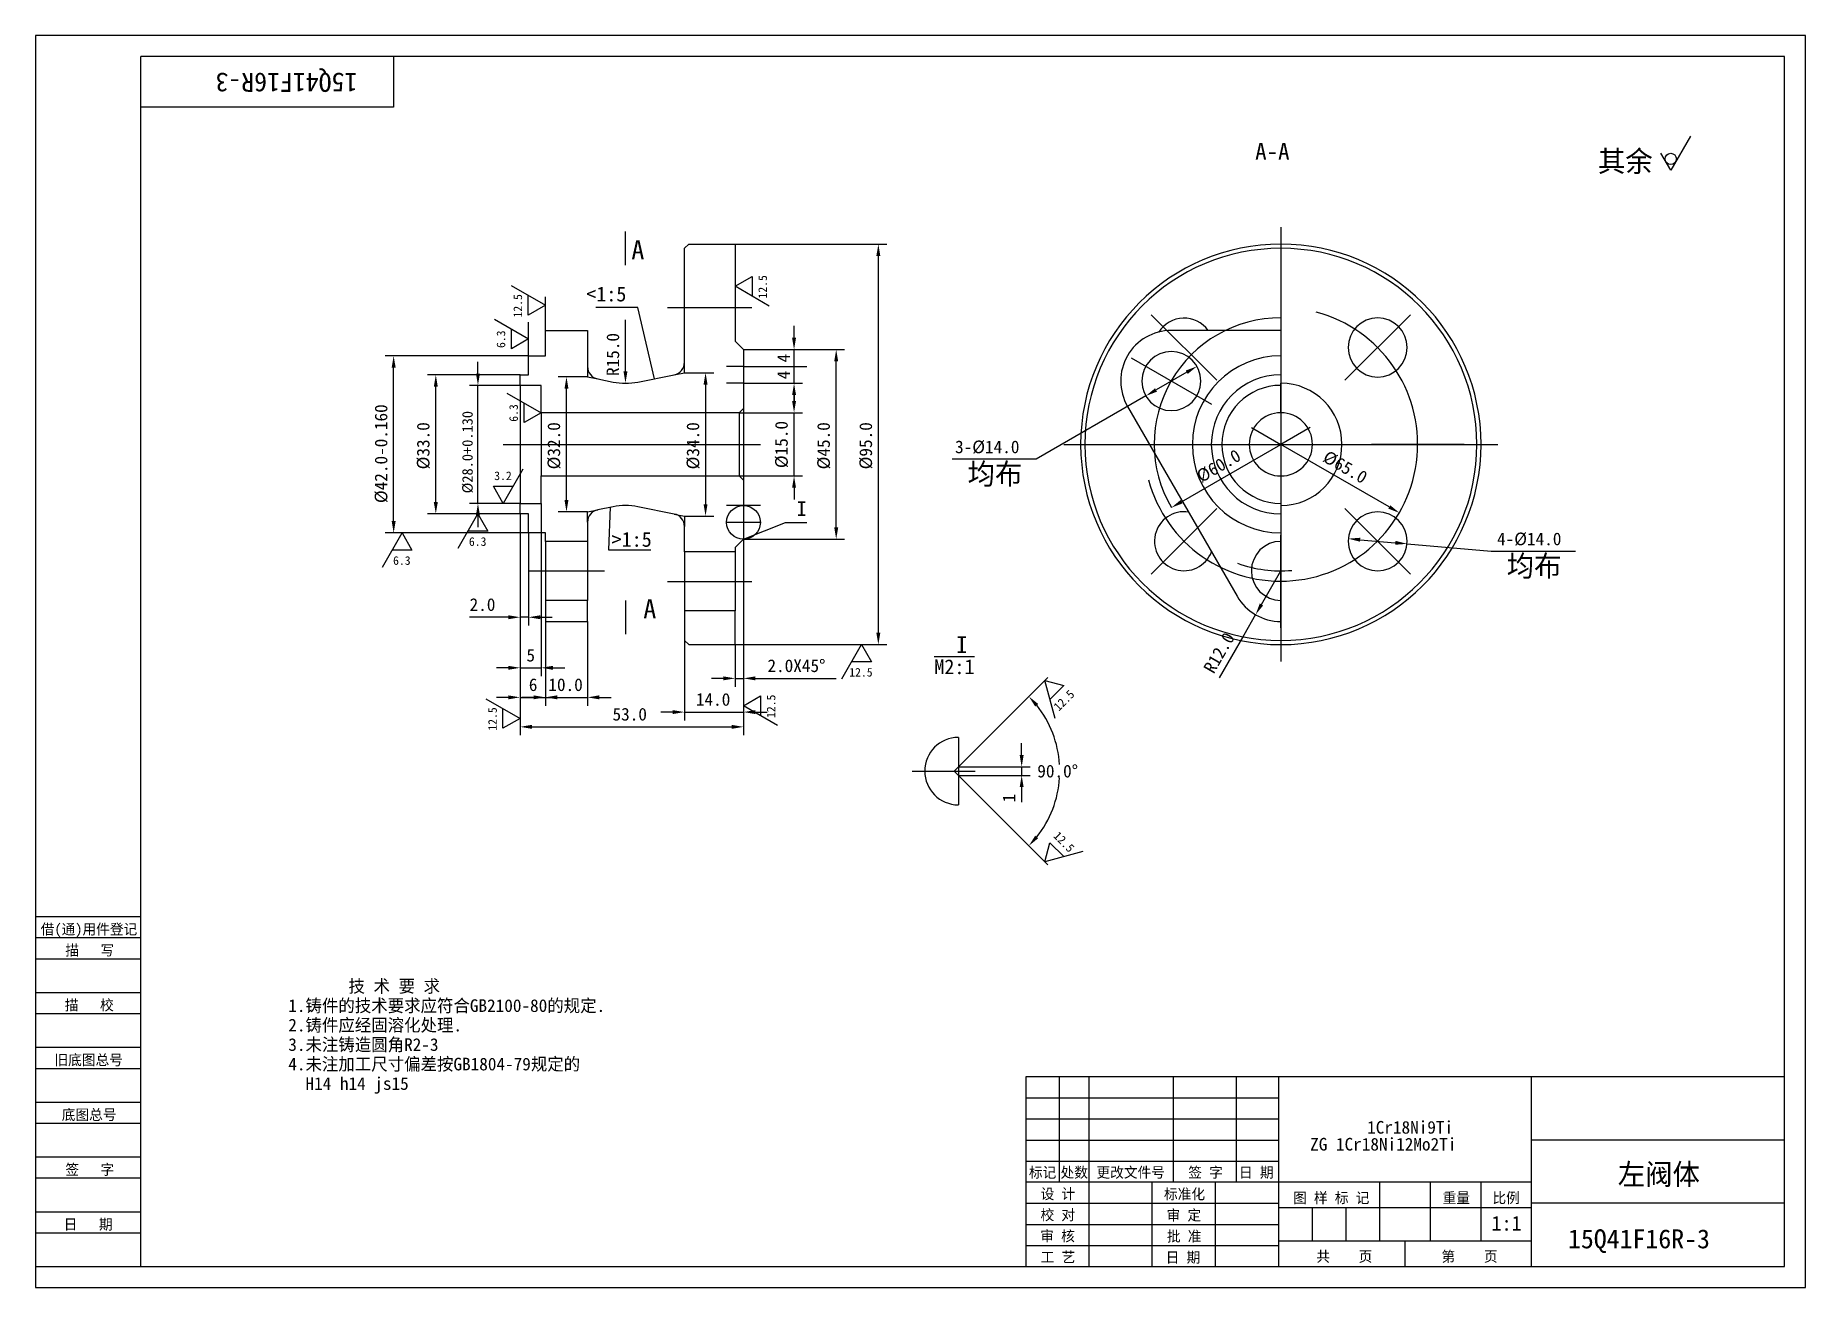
# Model space of a CAD drawing. Header units: metres. Extents: x 0 to 420, y 0 to 297.
import ezdxf

# ---------------------------------------------------------------- set-up
doc = ezdxf.new("R2010")
doc.units = ezdxf.units.M
for name, color, linetype in [('C', 6, 'Continuous'), ('D', 1, 'Continuous'), ('FL', 5, 'Continuous'), ('HA', 5, 'Continuous'), ('T', 7, 'Continuous'), ('TL', 4, 'Continuous')]:
    doc.layers.add(name, color=color, linetype=linetype)

# ---------------------------------------------------------------- blocks, each defined once
blk = doc.blocks.new('TUKUN3')
at = {"layer": 'FL'}
for p, q in [((420, 297), (0, 297)), ((0, 297), (0, 0)), ((420, 0), (420, 297)), ((0, 78), (25, 78)), ((0, 70), (25, 70)), ((0, 65), (25, 65)), ((0, 57), (25, 57)), ((0, 52), (25, 52)), ((243, 25), (243, 50)), ((250, 5), (250, 50)), ((270, 25), (270, 50)), ((285, 25), (285, 50)), ((0, 44), (25, 44)), ((235, 45), (295, 45)), ((0, 39), (25, 39)), ((235, 40), (295, 40)), ((235, 35), (295, 35)), ((0, 31), (25, 31)), ((235, 30), (295, 30)), ((0, 26), (25, 26)), ((280, 5), (280, 25)), ((0, 18), (25, 18)), ((235, 20), (295, 20)), ((0, 13), (25, 13)), ((235, 15), (295, 15)), ((235, 10), (295, 10)), ((0, 0), (420, 0))]:
    blk.add_line(p, q, dxfattribs=at)
at = {"layer": 'TL'}
for p, q in [((415, 292), (25, 292)), ((25, 5), (25, 292)), ((85, 292), (85, 280)), ((415, 5), (415, 292)), ((85, 280), (25, 280)), ((0, 88), (25, 88)), ((0, 83), (25, 83)), ((415, 50), (235, 50)), ((235, 50), (235, 5)), ((295, 5), (295, 50)), ((355, 5), (355, 50)), ((415, 35), (355, 35)), ((355, 25), (235, 25)), ((265, 5), (265, 25)), ((319, 11), (319, 25)), ((331, 11), (331, 25)), ((343, 11), (343, 25)), ((295, 19), (355, 19)), ((303, 11), (303, 19)), ((311, 11), (311, 19)), ((415, 20), (355, 20)), ((355, 11), (295, 11)), ((325, 5), (325, 11)), ((0, 5), (415, 5))]:
    blk.add_line(p, q, dxfattribs=at)
at = {"layer": 'T'}
for s, p in [('借(通)用件登记', (1.26, 83.76)), ('描   写', (7.09, 78.76)), ('描   校', (6.98, 65.76)), ('旧底图总号', (4.52, 52.76)), ('底图总号', (6.25, 39.76)), ('签   字', (7.1, 26.76)), ('标记', (235.71, 26.07)), ('处数', (243.22, 26.07)), ('更改文件号', (251.75, 26.07)), ('签 字', (273.53, 26.07)), ('日 期', (285.57, 26.07)), ('设 计', (238.5, 20.99)), ('标准化', (267.77, 20.93)), ('图 样 标 记', (298.4, 20.04)), ('重量', (333.88, 20.04)), ('比例', (345.7, 20.04)), ('校 对', (238.48, 15.99)), ('审 定', (268.39, 15.93)), ('日   期', (6.72, 13.76)), ('审 核', (238.41, 10.99)), ('批 准', (268.46, 10.93)), ('工 艺', (238.52, 5.99)), ('日 期', (268.18, 5.93)), ('共    页', (303.91, 6.13)), ('第    页', (333.62, 6.13))]:
    blk.add_text(s, height=2.5, dxfattribs=at).set_placement(p)

msp = doc.modelspace()

# ---------------------------------------------------------------- linework, layer by layer
at = {"layer": 'C'}
for points in [[(295.5, 251.5), (295.5, 148.5)], [(295.5, 243.5), (295.5, 221.5)], [(150, 232.5), (170, 232.5)], [(264.74, 230.76), (280.3, 215.2)], [(326.26, 230.76), (310.7, 215.2)], [(168, 218.5), (164, 218.5)], [(259.99, 220.5), (279.05, 209.5)], [(168, 214.5), (164, 214.5)], [(111, 200), (172, 200)], [(244, 200), (347, 200)], [(252, 200), (274, 200)], [(339, 200), (317, 200)], [(172, 185.5), (164, 185.5)], [(264.74, 169.24), (280.3, 184.8)], [(326.26, 169.24), (310.7, 184.8)], [(172, 181.5), (164, 181.5)], [(295.5, 156.5), (295.5, 178.5)], [(117, 170), (135, 170)], [(150, 167.5), (170, 167.5)], [(208, 122.5), (223, 122.5)]]:
    msp.add_lwpolyline(points, dxfattribs=at)
for points in [[(264.11, 191.59, 1.73), (303.91, 231.39, 1.73)], [(295.5, 230, 0.58), (269.52, 185, 0.58)], [(285.24, 171.81, 0.11), (298.11, 170.11, 0.11)]]:
    msp.add_lwpolyline(points, format="xyb", dxfattribs=at)
at = {"layer": 'D'}
for p, q in [((392.68, 273.11), (388, 265)), ((388, 265), (385.66, 269.06)), ((166, 247.5), (202, 247.5)), ((200, 155.3), (200, 244.7)), ((166, 237.5), (170.06, 239.84)), ((170.06, 239.84), (170.06, 235.16)), ((112.89, 237.68), (121, 233)), ((116.94, 230.66), (116.94, 235.34)), ((174.11, 232.82), (166, 237.5)), ((121, 233), (116.94, 230.66)), ((121, 227), (121, 235)), ((142.94, 232.5), (132.94, 232.5)), ((146.86, 215.57), (142.94, 232.5)), ((108.89, 229.68), (117, 225)), ((112.94, 222.66), (112.94, 227.34)), ((117, 221), (117, 229)), ((140, 217.3), (140, 229.5)), ((180, 225.3), (180, 228.1)), ((117, 225), (112.94, 222.66)), ((117, 221), (83, 221)), ((105, 216.8), (105, 219.6)), ((131, 218.46), (131, 216)), ((154, 217), (154, 219.46)), ((168, 222.5), (192, 222.5)), ((168, 222.5), (182, 222.5)), ((168, 218.5), (183, 218.5)), ((180, 214.5), (180, 222.5)), ((190, 180.3), (190, 219.7)), ((85, 181.8), (85, 218.2)), ((115, 216.5), (93, 216.5)), ((131, 216), (124, 216)), ((131, 216), (133.41, 215.52)), ((151.59, 216.52), (154, 217)), ((154, 217), (161, 217)), ((168, 214.5), (182, 214.5)), ((273.16, 217.1), (265.88, 212.9)), ((95, 186.3), (95, 213.7)), ((115, 214), (103, 214)), ((105, 186), (105, 214)), ((111.89, 212.18), (120, 207.5)), ((126, 186.8), (126, 213.2)), ((159, 214.2), (159, 185.8)), ((180, 210.3), (180, 213.1)), ((180, 211.7), (180, 208.9)), ((263.46, 211.5), (237.48, 196.5)), ((115.94, 205.16), (115.94, 209.84)), ((120, 207.5), (115.94, 205.16)), ((167, 207.5), (182, 207.5)), ((180, 192.5), (180, 207.5)), ((288.57, 204), (295.5, 200)), ((302.43, 204), (295.5, 200)), ((271.94, 186.4), (295.5, 200)), ((321.22, 185.15), (295.5, 200)), ((115.68, 194.11), (111, 186)), ((237.48, 196.5), (217.48, 196.5)), ((111, 186), (108.66, 190.06)), ((108.66, 190.06), (113.34, 190.06)), ((167, 192.5), (182, 192.5)), ((180, 189.7), (180, 186.9)), ((115, 186), (103, 186)), ((120, 186), (120, 145)), ((136.35, 185.07), (136, 175)), ((115, 183.5), (93, 183.5)), ((100.32, 175.39), (105, 183.5)), ((105, 183.5), (107.34, 179.44)), ((105, 183.2), (105, 180.4)), ((115, 183.5), (115, 157)), ((115, 183.5), (115, 145)), ((115, 183.5), (115, 138)), ((115, 183.5), (115, 131)), ((131, 184), (124, 184)), ((131, 184), (133.41, 184.48)), ((131, 181.54), (131, 184)), ((151.59, 183.48), (154, 183)), ((154, 183), (154, 180.54)), ((154, 183), (161, 183)), ((168, 177.5), (178, 181.5)), ((178, 181.5), (183, 181.5)), ((82.32, 170.89), (87, 179)), ((117, 179), (83, 179)), ((87, 179), (89.34, 174.94)), ((107.34, 179.44), (102.66, 179.44)), ((117, 179), (117, 157)), ((168, 177.5), (192, 177.5)), ((168, 177.5), (168, 142.5)), ((168, 177.5), (168, 131)), ((168, 177.5), (168, 134.5)), ((314.3, 177.39), (322.66, 176.65)), ((325.45, 176.41), (345.38, 174.67)), ((89.34, 174.94), (84.66, 174.94)), ((136, 175), (146, 175)), ((345.38, 174.67), (365.38, 174.67)), ((290.9, 162.03), (295.5, 170)), ((289.5, 159.61), (286.7, 154.76)), ((109.4, 159), (103.02, 159)), ((112.2, 159), (109.4, 159)), ((117, 159), (115, 159)), ((119.8, 159), (122.6, 159)), ((121, 158), (121, 138)), ((121, 158), (121, 138)), ((131, 158), (131, 138)), ((154, 153.5), (154, 134.5)), ((166, 152.5), (202, 152.5)), ((166, 152.5), (166, 142.5)), ((191.32, 144.39), (196, 152.5)), ((196, 152.5), (198.34, 148.44)), ((286.7, 154.76), (280.87, 144.66)), ((112.2, 147), (109.4, 147)), ((115, 147), (120, 147)), ((122.8, 147), (125.6, 147)), ((198.34, 148.44), (193.66, 148.44)), ((163.2, 144.5), (160.4, 144.5)), ((166, 144.5), (168, 144.5)), ((170.8, 144.5), (173.6, 144.5)), ((173.6, 144.5), (189.98, 144.5)), ((219, 123.5), (240.21, 144.71)), ((241.93, 134.96), (239.51, 144.01)), ((239.51, 144.01), (244.03, 142.79)), ((106.89, 139.68), (115, 135)), ((112.2, 140), (109.4, 140)), ((115, 140), (121, 140)), ((118.2, 140), (115.4, 140)), ((121, 140), (131, 140)), ((123.8, 140), (126.6, 140)), ((133.8, 140), (136.6, 140)), ((168, 138), (172.06, 140.34)), ((172.06, 140.34), (172.06, 135.66)), ((244.03, 142.79), (240.72, 139.48)), ((110.94, 132.66), (110.94, 137.34)), ((115, 135), (110.94, 132.66)), ((151.2, 136.5), (148.4, 136.5)), ((154, 136.5), (168, 136.5)), ((176.11, 133.32), (168, 138)), ((170.8, 136.5), (173.6, 136.5)), ((117.8, 133), (165.2, 133)), ((234, 126.3), (234, 129.1)), ((219, 123.5), (236, 123.5)), ((234, 123.5), (234, 121.5)), ((219, 121.5), (236, 121.5)), ((219, 121.5), (240.21, 100.29)), ((234, 118.7), (234, 115.9)), ((234, 115.9), (234, 115.1)), ((239.51, 100.99), (240.72, 105.52)), ((240.72, 105.52), (244.03, 102.21)), ((248.55, 103.42), (239.51, 100.99))]:
    msp.add_line(p, q, dxfattribs=at)
msp.add_circle((388, 267.7), 1.35, dxfattribs=at)
for start, end in [(3.64, 38.59), (321.41, 356.36)]:
    msp.add_arc((218, 122.5), 25.04, start, end, dxfattribs=at)
for points in [[(199.53, 244.7), (200.47, 244.7), (200, 247.5)], [(179.53, 225.3), (180.47, 225.3), (180, 222.5)], [(84.53, 218.2), (85.47, 218.2), (85, 221)], [(189.53, 219.7), (190.47, 219.7), (190, 222.5)], [(273.39, 216.7), (272.92, 217.5), (275.58, 218.5)], [(94.53, 213.7), (95.47, 213.7), (95, 216.5)], [(104.53, 216.8), (105.47, 216.8), (105, 214)], [(125.53, 213.2), (126.47, 213.2), (126, 216)], [(140.47, 217.3), (139.53, 217.3), (140, 214.5)], [(158.53, 214.2), (159.47, 214.2), (159, 217)], [(179.53, 211.7), (180.47, 211.7), (180, 214.5)], [(179.53, 210.3), (180.47, 210.3), (180, 207.5)], [(266.12, 212.5), (265.65, 213.3), (263.46, 211.5)], [(179.53, 189.7), (180.47, 189.7), (180, 192.5)], [(94.53, 186.3), (95.47, 186.3), (95, 183.5)], [(104.53, 183.2), (105.47, 183.2), (105, 186)], [(125.53, 186.8), (126.47, 186.8), (126, 184)], [(158.53, 185.8), (159.47, 185.8), (159, 183)], [(272.18, 186), (271.71, 186.8), (269.52, 185)], [(320.99, 184.75), (321.45, 185.55), (323.65, 183.75)], [(84.53, 181.8), (85.47, 181.8), (85, 179)], [(189.53, 180.3), (190.47, 180.3), (190, 177.5)], [(314.26, 176.92), (314.34, 177.85), (311.51, 177.63)], [(322.62, 176.19), (322.71, 177.12), (325.45, 176.41)], [(291.3, 161.8), (290.5, 162.27), (289.5, 159.61)], [(112.2, 159.47), (112.2, 158.53), (115, 159)], [(119.8, 159.47), (119.8, 158.53), (117, 159)], [(199.53, 155.3), (200.47, 155.3), (200, 152.5)], [(112.2, 147.47), (112.2, 146.53), (115, 147)], [(122.8, 147.47), (122.8, 146.53), (120, 147)], [(163.2, 144.97), (163.2, 144.03), (166, 144.5)], [(170.8, 144.97), (170.8, 144.03), (168, 144.5)], [(112.2, 140.47), (112.2, 139.53), (115, 140)], [(118.2, 140.47), (118.2, 139.53), (121, 140)], [(123.8, 140.47), (123.8, 139.53), (121, 140)], [(133.8, 140.47), (133.8, 139.53), (131, 140)], [(237.22, 137.81), (237.92, 138.43), (235.71, 140.21)], [(151.2, 136.97), (151.2, 136.03), (154, 136.5)], [(170.8, 136.97), (170.8, 136.03), (168, 136.5)], [(117.8, 133.47), (117.8, 132.53), (115, 133)], [(165.2, 133.47), (165.2, 132.53), (168, 133)], [(233.53, 126.3), (234.47, 126.3), (234, 123.5)], [(233.53, 118.7), (234.47, 118.7), (234, 121.5)], [(237.92, 106.57), (237.22, 107.19), (235.71, 104.79)]]:
    msp.add_solid(points, dxfattribs=at)
at = {"layer": 'HA'}
for p, q in [((295.5, 207.5), (295.5, 214.5)), ((295.5, 192.5), (295.5, 185.5))]:
    msp.add_line(p, q, dxfattribs=at)
msp.add_lwpolyline([(219, 130.5, 1), (219, 114.5, 1)], format="xyb", dxfattribs=at)
msp.add_circle((168, 181.5), 4, dxfattribs=at)
at = {"layer": 'TL'}
for p, q in [((140, 242.5), (140, 250.5)), ((140, 163), (140, 155))]:
    msp.add_line(p, q, dxfattribs=at)
for points in [[(115, 214), (115, 216.5), (117, 216.5), (117, 221), (121, 221), (121, 227), (131, 227), (131, 218.46, 0.36), (133.41, 215.52), (137.06, 214.79, 0.1), (142.94, 214.79), (151.59, 216.52, 0.36), (154, 219.46), (154, 246.5), (155, 247.5), (166, 247.5), (166, 224.5), (168, 222.5), (168, 218.5), (168, 214.5), (168, 208.5), (167, 207.5), (120, 207.5), (120, 214)], [(295.5, 247.5, 1), (295.5, 152.5, 1)], [(295.5, 246.5, 1), (295.5, 153.5, 1)], [(318.48, 229.98, 1), (318.48, 215.98, 1)], [(269.52, 222, 1), (269.52, 208, 1)], [(120, 186), (120, 192.5), (167, 192.5), (168, 191.5), (168, 177.5), (166, 175.5), (166, 174.5), (154, 174.5), (154, 180.54, 0.36), (151.59, 183.48), (142.94, 185.21, 0.1), (137.06, 185.21), (133.41, 184.48, 0.36), (131, 181.54), (131, 177), (121, 177), (121, 179), (117, 179), (117, 183.5), (115, 183.5), (115, 186)], [(318.48, 184.02, 1), (318.48, 170.02, 1)]]:
    msp.add_lwpolyline(points, format="xyb", close=True, dxfattribs=at)
for points in [[(295.5, 227), (269.52, 227, 0.58), (259.13, 209), (285.11, 164, 0.27), (295.5, 158, 0.27)], [(278.25, 227, 0.54), (266.54, 226.62, 0.54)], [(295.5, 221, 1), (295.5, 179, 1)], [(295.5, 216.5, 1), (295.5, 183.5, 1)], [(295.5, 185.5, 1), (295.5, 214.5, 1)], [(295.5, 214, 1), (295.5, 186, 1)], [(295.5, 207.5, 1), (295.5, 192.5, 1)], [(295.5, 192.5, 1), (295.5, 207.5, 1)], [(273.6, 183.94, 2.09), (279.05, 174.5, 2.09)], [(295.5, 177, 1), (295.5, 163, 1)]]:
    msp.add_lwpolyline(points, format="xyb", dxfattribs=at)
for points in [[(115, 214), (115, 186)], [(120, 207.5), (120, 192.5)], [(167, 207.5), (167, 192.5)], [(168, 208.5), (168, 191.5)], [(121, 177), (121, 163)], [(131, 177), (131, 163)], [(154, 174.5), (154, 160.5)], [(166, 174.5), (166, 160.5)], [(219, 130.5), (219, 123.5), (218, 122.5), (219, 121.5), (219, 114.5)], [(219, 123.5), (219, 121.5)]]:
    msp.add_lwpolyline(points, dxfattribs=at)
for points in [[(121, 163), (121, 158), (131, 158), (131, 163)], [(154, 160.5), (154, 153.5), (155, 152.5), (166, 152.5), (166, 160.5)]]:
    msp.add_lwpolyline(points, close=True, dxfattribs=at)

# ---------------------------------------------------------------- block references
at = {"layer": 'T'}
msp.add_blockref('TUKUN3', (0, 0), dxfattribs=at)

# ---------------------------------------------------------------- texts
at = {"layer": 'D'}
for s, height, rotation, p in [('15Q41F16R-3', 4.5, 180, (76.39, 288.11)), ('12.5', 2.04, 90, (173.57, 234.59)), ('12.5', 2.04, 90, (115.47, 230.09)), ('6.3', 2.04, 90, (111.47, 222.86)), ('R15.0', 3, 90, (138.5, 216.21)), ('4', 3, 90, (179, 219.43)), ('4', 3, 90, (179, 215.43)), ('%%C42.0-0.160', 3, 90, (83.5, 186.07)), ('%%C28.0+0.130', 2.5, 90, (103.75, 188.39)), ('6.3', 2.04, 90, (114.47, 205.36)), ('%%C33.0', 3, 90, (93.5, 194.07)), ('%%C32.0', 3, 90, (124.5, 194.07)), ('%%C34.0', 3, 90, (157.5, 194.07)), ('%%C15.0', 3, 90, (178.5, 194.36)), ('%%C45.0', 3, 90, (188.5, 194.07)), ('%%C95.0', 3, 90, (198.5, 194.07)), ('%%C60.0', 3, 30, (276.63, 190.83)), ('%%C65.0', 3, 330, (305.19, 196.14)), ('R12.0', 3, 60, (279.57, 145.41)), ('12.5', 2.04, 90, (175.57, 135.09)), ('12.5', 2.04, 45, (242.8, 136.59)), ('12.5', 2.04, 90, (109.47, 132.09)), ('1', 3, 90, (232.5, 115.1)), ('12.5', 2.04, 315, (241.36, 106.97))]:
    msp.add_text(s, height=height, rotation=rotation, dxfattribs=at).set_placement(p)
for s, height, p in [('A-A', 4, (289.4, 267.5)), ('其余', 5, (370.73, 264.66)), ('A', 4.5, (141.41, 243.91)), ('<1:5', 3.5, (130.69, 233.91)), ('3-%%C14.0', 3, (218.2, 197.91)), ('3.2', 2.04, (108.86, 191.53)), ('均布', 5, (221.18, 190.5)), ('I', 3.5, (180.6, 183)), ('6.3', 2.04, (102.86, 175.93)), ('>1:5', 3.5, (136.71, 175.71)), ('4-%%C14.0', 3, (346.79, 176.08)), ('6.3', 2.04, (84.86, 171.43)), ('均布', 5, (349.08, 168.67)), ('2.0', 3, (103.02, 160.5)), ('A', 4.5, (144.24, 158.76)), ('5', 3, (116.5, 148.5)), ('I', 4, (218.43, 150.5)), ('2.0X45%%d', 3, (173.69, 146)), ('%%OM2:1%%O', 3.5, (213.28, 145.5)), ('6', 3, (117.07, 141.5)), ('10.0', 3, (121.71, 141.5)), ('12.5', 2.04, (193.09, 144.93)), ('14.0', 3, (156.71, 138)), ('53.0', 3, (136.93, 134.5)), ('90.0%%d', 3, (237.71, 121)), ('       技 术 要 求', 3, (60, 70)), ('1.铸件的技术要求应符合GB2100-80的规定.', 3, (60, 65.38)), ('2.铸件应经固溶化处理.', 3, (60, 60.76)), ('3.未注铸造圆角R2-3', 3, (60, 56.14)), ('4.未注加工尺寸偏差按GB1804-79规定的', 3, (60, 51.52)), ('  H14 h14 js15', 3, (60, 46.9)), ('1Cr18Ni9Ti', 3, (315.97, 36.51)), ('ZG 1Cr18Ni12Mo2Ti', 3, (302.45, 32.51)), ('左阀体', 5, (375.44, 24.37)), ('1:1', 3.5, (345.48, 13.51)), ('15Q41F16R-3', 4.5, (363.63, 9.31))]:
    msp.add_text(s, height=height, dxfattribs=at).set_placement(p)

doc.saveas('drawing.dxf')
